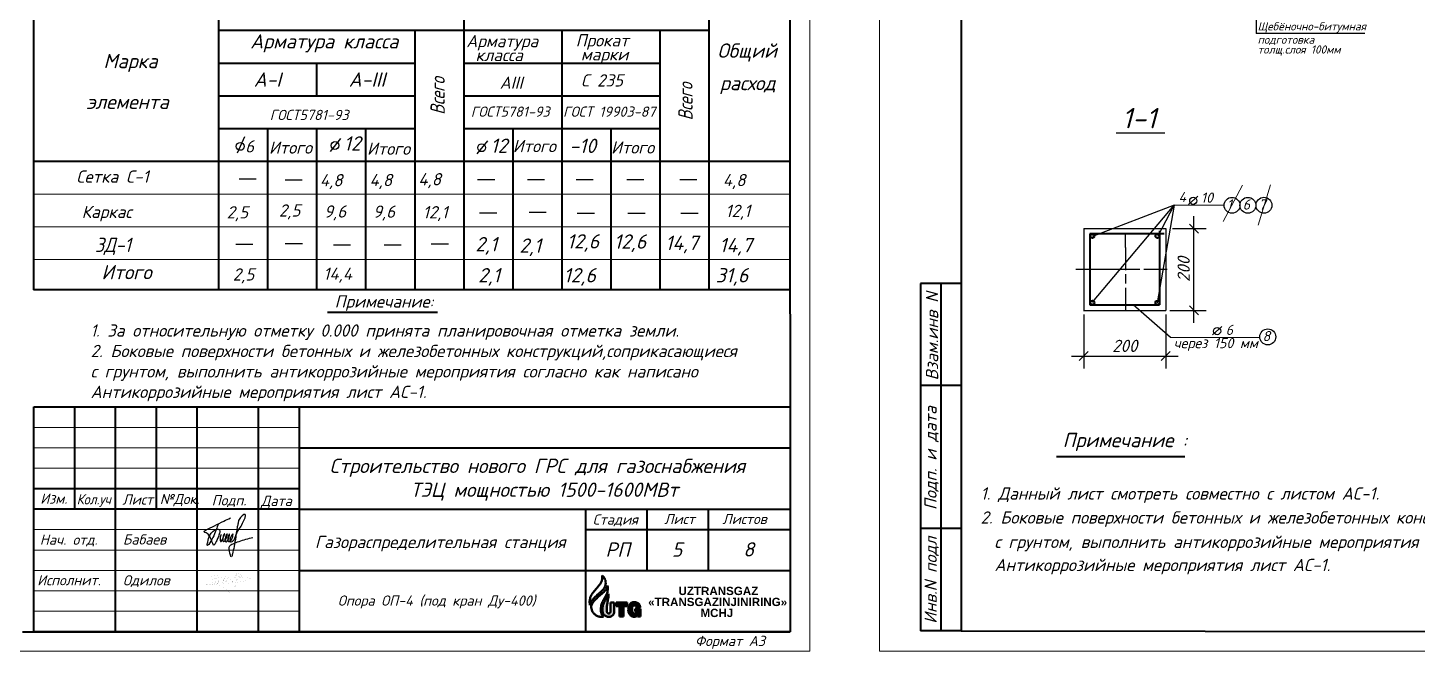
# Model space of a CAD drawing. Extents: x 108150 to 142535, y -18867 to -9422.
# Drawn here: x 136899.2 to 137239.1, y -16062.3 to -15909.8 of the extents above; entities that cross this region are included whole.
import ezdxf

# ---------------------------------------------------------------- set-up
doc = ezdxf.new("R2010")
doc.units = 0
doc.header["$MEASUREMENT"] = 0
doc.header["$PDMODE"] = 32
doc.header["$PDSIZE"] = 0.6
doc.linetypes.add('ACAD_ISO04W100', pattern=[30, 24, -3, 0, -3])
doc.layers.add('12321', color=7, linetype='Continuous')
doc.layers.add('PDF2_Text', color=5, linetype='Continuous')
for name, color, linetype, lineweight in [('SNOVNOY', 3, 'Continuous', 70), ('Выносные', 8, 'Continuous', 15), ('надписи', 2, 'Continuous', 15), ('Осевые', 8, 'ACAD_ISO04W100', 30), ('Основные', 4, 'Continuous', 40), ('РАЗМЕРЫ', 8, 'Continuous', 30), ('Рамки', 6, 'Continuous', 40), ('Слой1', 1, 'Continuous', 60), ('Текст', 2, 'Continuous', 15)]:
    doc.layers.add(name, color=color, linetype=linetype, lineweight=lineweight)
doc.styles.add('PDF Arial', font='arial.ttf')
doc.styles.add('ГОСТ', font='isocpeur.ttf', dxfattribs={"oblique": 15, "height": 2.5})
doc.styles.add('ГОСТ 300', font='isocpeui.ttf', dxfattribs={"height": 300})
doc.styles.add('ГОСТ09', font='isocpeur.ttf', dxfattribs={"width": 0.9, "oblique": 15, "height": 3.5})
doc.styles.add('ГОСТ2.5', font='isocpeur.ttf', dxfattribs={"oblique": 15, "height": 2.5})
doc.styles.add('ГОСТ3', font='isocpeur.ttf', dxfattribs={"oblique": 15, "height": 3})
doc.styles.add('ГОСТ3.5', font='isocpeur.ttf', dxfattribs={"oblique": 15, "height": 3.5})
doc.dimstyles.new('10', dxfattribs={"dimtxt": 3.5, "dimasz": 2.2, "dimexe": 3, "dimexo": 1, "dimgap": 1, "dimtad": 1, "dimdec": 0, "dimlfac": 10, "dimtxsty": 'ГОСТ', "dimblk": 'OBLIQUE', "dimcen": 2.5, "dimdle": 3, "dimclrd": 256, "dimclre": 256, "dimclrt": 2, "dimadec": 0, "dimazin": 0, "dimtfac": 1, "dimtdec": 0, "dimtmove": 1, "dimatfit": 3, "dimfxl": 1, "dimlwd": -1, "dimlwe": -1, "dimarcsym": 0})

# ---------------------------------------------------------------- blocks, each defined once
blk = doc.blocks.new('_Oblique')
at = {"color": 0, "linetype": 'ByBlock', "lineweight": -2}
blk.add_line((-0.5, -0.5), (0.5, 0.5), dxfattribs=at)
blk = doc.blocks.new('*D3239')
at = {"layer": 'Defpoints', "color": 0, "lineweight": 0, "transparency": 16777216}
for p in [(137157.51, -15978.93), (137177.55, -15978.93), (137177.55, -15990.09)]:
    blk.add_point(p, dxfattribs=at)
at = {"layer": 'РАЗМЕРЫ', "transparency": 16777216}
for p, q in [((137157.51, -15979.93), (137157.51, -15993.09)), ((137177.55, -15979.93), (137177.55, -15993.09)), ((137154.51, -15990.09), (137180.55, -15990.09))]:
    blk.add_line(p, q, dxfattribs=at)
at = {"layer": 'РАЗМЕРЫ', "transparency": 16777216, "xscale": 2.2, "yscale": 2.2, "zscale": 2.2, "rotation": 180}
blk.add_blockref('_Oblique', (137157.51, -15990.09), dxfattribs=at)
at = {"layer": 'РАЗМЕРЫ', "transparency": 16777216, "xscale": 2.2, "yscale": 2.2, "zscale": 2.2}
blk.add_blockref('_Oblique', (137177.55, -15990.09), dxfattribs=at)
at = {"layer": 'РАЗМЕРЫ', "color": 2, "transparency": 16777216, "insert": (137167.53, -15987.59), "char_height": 3, "attachment_point": 5, "style": 'ГОСТ3'}
blk.add_mtext('200', dxfattribs=at)
blk = doc.blocks.new('*D3240')
at = {"layer": 'Defpoints', "color": 0, "lineweight": 0, "transparency": 16777216}
for p in [(137178.17, -15958.88), (137184.43, -15958.88), (137177.55, -15978.93)]:
    blk.add_point(p, dxfattribs=at)
at = {"layer": 'РАЗМЕРЫ', "transparency": 16777216}
for p, q in [((137184.43, -15981.93), (137184.43, -15955.88)), ((137179.17, -15958.88), (137187.43, -15958.88)), ((137178.55, -15978.93), (137187.43, -15978.93))]:
    blk.add_line(p, q, dxfattribs=at)
at = {"layer": 'РАЗМЕРЫ', "transparency": 16777216, "xscale": 2.2, "yscale": 2.2, "zscale": 2.2}
for p, rotation in [((137184.43, -15958.88), 90), ((137184.43, -15978.93), 270)]:
    blk.add_blockref('_Oblique', p, dxfattribs=dict(at, rotation=rotation))
at = {"layer": 'РАЗМЕРЫ', "color": 2, "transparency": 16777216, "insert": (137181.93, -15968.9), "char_height": 3, "attachment_point": 5, "rotation": 90, "style": 'ГОСТ3'}
blk.add_mtext('200', dxfattribs=at)

msp = doc.modelspace()

# ---------------------------------------------------------------- hatches: boundary and pattern name
at = {"layer": '12321', "lineweight": 50, "ltscale": 2}
h = msp.add_hatch(color=170, dxfattribs=at)
h.dxf.hatch_style = 1
edge = h.paths.add_edge_path()
edge.add_line((137042.671, -16050.3769), (137041.7388, -16050.3769))
edge.add_line((137041.7388, -16050.3769), (137041.7388, -16052.5387))
edge.add_spline(control_points=[(137041.7388, -16052.5387), (137041.7262, -16052.647), (137041.7065, -16052.8165), (137041.5448, -16053.0235), (137041.3373, -16053.0639), (137041.1266, -16053.0778), (137040.9745, -16052.9488), (137040.8841, -16052.7655), (137040.8464, -16052.5462), (137040.8506, -16052.1795), (137040.8337, -16051.7245), (137040.8729, -16051.2214), (137040.932, -16050.7272), (137041.0549, -16050.2583), (137041.1224, -16049.6685), (137041.2826, -16049.024), (137041.2733, -16048.5165), (137041.2683, -16048.2462)], knot_values=[0, 0, 0, 0, 0.32175029, 0.50372886, 0.7413174, 0.93122956, 1.11213119, 1.29654799, 1.53988838, 1.77020295, 2.39711599, 2.90378622, 3.28253457, 3.88886889, 4.35336348, 5.06194669, 5.86905617, 5.86905617, 5.86905617, 5.86905617], degree=3, periodic=0)
edge.add_spline(control_points=[(137041.2683, -16048.2462), (137041.2588, -16048.2669), (137041.1583, -16048.4853), (137040.9186, -16048.9809), (137040.5235, -16049.6994), (137040.1313, -16050.4545), (137039.7925, -16051.2044), (137039.7801, -16051.729), (137039.7738, -16051.9977)], knot_values=[0, 0, 0, 0, 0.06833028, 0.72117683, 1.65163806, 2.52459263, 3.28438922, 4.0823675, 4.0823675, 4.0823675, 4.0823675], degree=3, periodic=0)
edge.add_spline(control_points=[(137039.7738, -16051.9977), (137039.7774, -16052.0705), (137039.7913, -16052.3481), (137039.8462, -16052.8279), (137040.1059, -16053.4166), (137040.6801, -16053.7898), (137041.3378, -16053.9215), (137041.9851, -16053.7995), (137042.4638, -16053.4168), (137042.6418, -16052.9386), (137042.6631, -16052.6404), (137042.671, -16052.5302)], knot_values=[0, 0, 0, 0, 0.2184505, 0.83381126, 1.44661398, 2.07318585, 2.80467327, 3.4162574, 3.99187545, 4.55748986, 4.88904194, 4.88904194, 4.88904194, 4.88904194], degree=3, periodic=0)
edge.add_line((137042.671, -16052.5302), (137042.671, -16050.3769))
h = msp.add_hatch(color=170, dxfattribs=at)
h.dxf.hatch_style = 1
h.paths.add_polyline_path([(137044.9245, -16051.2786), (137045.7952, -16051.2786), (137045.7952, -16050.3769), (137043.157, -16050.3769), (137043.157, -16051.2786), (137043.9758, -16051.2786), (137043.9758, -16053.7741), (137044.9245, -16053.7741)])
h = msp.add_hatch(color=170, dxfattribs=at)
h.dxf.hatch_style = 1
edge = h.paths.add_edge_path()
edge.add_spline(control_points=[(137049.0029, -16051.5604), (137048.999, -16051.4766), (137048.9909, -16051.302), (137048.9133, -16051.0383), (137048.7756, -16050.7937), (137048.6096, -16050.634), (137048.449, -16050.5205), (137048.3067, -16050.4271), (137048.1092, -16050.3724), (137047.8916, -16050.3139), (137047.5905, -16050.3157), (137047.2121, -16050.2989), (137046.7659, -16050.4591), (137046.4311, -16050.8484), (137046.217, -16051.2953), (137046.1059, -16051.8804), (137046.0873, -16052.4198), (137046.2099, -16052.9074), (137046.4125, -16053.2367), (137046.651, -16053.6081), (137047.0139, -16053.7966), (137047.3273, -16053.8851), (137047.5579, -16053.9126), (137047.7897, -16053.8963), (137048.0002, -16053.8137), (137048.1742, -16053.6997), (137048.2931, -16053.6222), (137048.3417, -16053.5905)], knot_values=[0, 0, 0, 0, 0.25111067, 0.5227896, 0.81665353, 1.0828984, 1.20521301, 1.40771753, 1.58789185, 1.81639069, 2.08087123, 2.48608788, 2.94981708, 3.44112246, 3.985778, 4.42046793, 5.22027539, 5.58514014, 5.90745935, 6.37746939, 6.88525477, 7.08490717, 7.35582828, 7.57743803, 7.77434882, 8.02634128, 8.20040993, 8.20040993, 8.20040993, 8.20040993], degree=3, periodic=0)
edge.add_line((137048.3417, -16053.5905), (137048.3417, -16053.7673))
edge.add_line((137048.3417, -16053.7673), (137049.049, -16053.7673))
edge.add_line((137049.049, -16053.7673), (137049.049, -16051.9652))
edge.add_line((137049.049, -16051.9652), (137047.7756, -16051.9652))
edge.add_line((137047.7756, -16051.9652), (137047.7756, -16052.6181))
edge.add_line((137047.7756, -16052.6181), (137048.1705, -16052.6181))
edge.add_spline(control_points=[(137048.1705, -16052.6181), (137048.1748, -16052.681), (137048.1832, -16052.8064), (137048.0796, -16052.9665), (137047.9055, -16053.0782), (137047.6931, -16053.0711), (137047.4462, -16053.0775), (137047.2114, -16052.9274), (137047.0908, -16052.6435), (137047.0428, -16052.3241), (137047.0561, -16051.9759), (137047.0559, -16051.6697), (137047.0988, -16051.4088), (137047.2218, -16051.2113), (137047.4503, -16051.0885), (137047.713, -16051.0831), (137047.9512, -16051.1895), (137048.1114, -16051.3614), (137048.1145, -16051.5054), (137048.1158, -16051.5604)], knot_values=[0, 0, 0, 0, 0.18476977, 0.36821541, 0.54027769, 0.78268383, 0.98616211, 1.27703997, 1.54700192, 1.88874392, 2.2406241, 2.58982635, 2.80813824, 3.0254609, 3.2613069, 3.55693344, 3.77661183, 4.03780399, 4.19947695, 4.19947695, 4.19947695, 4.19947695], degree=3, periodic=0)
edge.add_line((137048.1158, -16051.5604), (137049.0029, -16051.5604))
at = {"layer": 'РАЗМЕРЫ'}
h = msp.add_hatch(color=4, dxfattribs=at)
h.paths.add_polyline_path([(137159.1078, -15960.7279, 1), (137160.1078, -15960.7279, 1)])
h.paths.add_polyline_path([(137175.0195, -15960.7049, 1), (137176.0195, -15960.7049, 1)])
h.paths.add_polyline_path([(137159.1, -15977.021, 1), (137160.1, -15977.021, 1)])
h.paths.add_polyline_path([(137175.0101, -15977.0435, 1), (137176.0101, -15977.0435, 1)])

# ---------------------------------------------------------------- linework, layer by layer
at = {"color": 253}
for p in [(137199.6631, -15898.5724), (137226.2211, -15911.2014)]:
    msp.add_line(p, (137199.6631, -15911.2014), dxfattribs=at)
at = {"color": 2, "lineweight": 40}
msp.add_line((136972.5022, -15979.3522), (136999.4268, -15979.3522), dxfattribs=at)
at = {"lineweight": 25, "const_width": 0.00781}
msp.add_lwpolyline([(136945.7669, -16043.8736), (136945.6316, -16043.7114), (136945.5235, -16043.6815), (136945.4268, -16043.6547), (136945.236, -16043.6602), (136945.0018, -16043.6669), (136944.8838, -16043.6703), (136944.5545, -16043.7613), (136944.3575, -16043.8624), (136944.0798, -16044.0049), (136944.0594, -16044.187), (136944.0437, -16044.3266), (136944.0753, -16044.4903), (136944.1978, -16044.6127), (136944.3522, -16044.767), (136944.6131, -16044.9), (136944.842, -16045.182), (136945.1029, -16045.4055), (136945.2217, -16045.5073), (136945.2041, -16045.6397), (136945.1295, -16045.7142), (136945.0497, -16045.7195), (136944.8367, -16045.8046), (136944.5918, -16045.8525), (136944.3725, -16045.8954), (136944.1232, -16045.9749), (136943.8198, -16046.0228), (136943.4903, -16046.0748), (136943.1436, -16046.06), (136942.9148, -16046.0503), (136942.9732, -16045.9696), (136943.5003, -16045.7674), (136944.0031, -16045.5745), (136944.3415, -16045.48), (136944.7514, -16045.3656), (136945.055, -16045.2459), (136945.365, -16045.1236), (136945.5928, -16045.0437), (136945.7187, -16044.9995), (136945.8696, -16044.8787), (136945.9814, -16044.8415), (136946.0773, -16044.7617), (136946.1252, -16044.6712), (136946.193, -16044.5431), (136946.1397, -16044.5149), (136946.1092, -16044.5648), (136946.0645, -16044.638), (136946.0192, -16044.712), (136945.9625, -16044.8048), (136945.8696, -16044.8787), (136945.8377, -16045.0064), (136945.7685, -16045.1075), (136945.6885, -16045.2243), (136945.6566, -16045.3576), (136945.662, -16045.4854), (136945.7024, -16045.5404), (136945.7425, -16045.5604), (136945.8427, -16045.5771), (136945.9483, -16045.5947), (136946.0398, -16045.5805), (136946.1271, -16045.5669), (136946.2402, -16045.5237), (136946.3092, -16045.4974), (136946.39, -16045.4666), (136946.6043, -16045.3334), (136946.7479, -16045.27), (136946.8248, -16045.2132), (136946.9021, -16045.1561), (136946.9676, -16045.1077), (136947.0245, -16045.0657), (136947.1221, -16044.9695), (136947.2045, -16044.8882), (136947.3091, -16044.8193), (136947.396, -16044.6524), (136947.4262, -16044.5942), (136947.4048, -16044.5778), (136947.3732, -16044.5738), (136947.33, -16044.5684), (136947.2601, -16044.5817), (136947.2023, -16044.6014), (136947.111, -16044.6325), (136946.9768, -16044.6783), (136946.9248, -16044.7223), (136946.8499, -16044.767), (136946.7763, -16044.8288), (136946.7144, -16044.8807), (136946.629, -16044.9523), (136946.5961, -16045.043), (136946.5341, -16045.1516), (136946.5072, -16045.2625), (136946.5106, -16045.3431), (136946.5711, -16045.4271), (136946.6631, -16045.4382), (136946.8318, -16045.4234), (136946.9415, -16045.4002), (136947.069, -16045.3733), (136947.2326, -16045.3012), (136947.3509, -16045.249), (136947.4438, -16045.208), (136947.7943, -16045.0164), (136948.1281, -16044.8031), (136948.2385, -16044.6991), (136948.4155, -16044.5262), (136948.5392, -16044.4053), (136948.6574, -16044.2573), (136948.6438, -16044.2132), (136948.5963, -16044.1962), (136948.5148, -16044.1962), (136948.4469, -16044.2165), (136948.2816, -16044.2661), (136948.1346, -16044.3455), (136947.9797, -16044.4291), (136947.8699, -16044.5151), (136947.7217, -16044.6311), (136947.5881, -16044.7865), (136947.4761, -16044.9867), (136947.464, -16045.0653), (136947.4597, -16045.0935), (136947.4853, -16045.1441), (136947.518, -16045.1674), (136947.56, -16045.1975), (136947.6813, -16045.1867), (136947.8173, -16045.1745), (136948.218, -16045.093), (136948.6099, -16044.9525), (136949.0401, -16044.7652), (136949.8357, -16044.2573), (136950.3732, -16043.8727), (136950.446, -16043.7934), (136950.4996, -16043.6692), (136950.5018, -16043.5835), (136950.4653, -16043.5535), (136950.4117, -16043.5428), (136950.3389, -16043.5578), (136950.2231, -16043.5942), (136950.1116, -16043.6477), (136949.4085, -16044.1598), (136948.9734, -16044.5904), (136948.8888, -16044.7235), (136948.8699, -16044.7882), (136948.8619, -16044.8428), (136948.8459, -16044.9524), (136948.8565, -16045.0552), (136948.8929, -16045.1024), (136949.0076, -16045.1469), (136949.1344, -16045.1617), (136949.3784, -16045.1536), (136949.6133, -16045.117), (136949.8238, -16045.0586), (136949.962, -16045.0203), (136950.4251, -16044.7992), (136950.689, -16044.6049), (136950.9772, -16044.3134), (136951.1195, -16044.0392), (136951.2029, -16043.7721), (136951.1994, -16043.5465), (136951.1577, -16043.4077), (136951.0896, -16043.3009), (136951.0046, -16043.2683), (136950.8649, -16043.2146), (136950.6735, -16043.2008), (136950.5036, -16043.2334), (136950.3663, -16043.2726), (136950.3141, -16043.3183), (136950.2204, -16043.3684), (136950.1442, -16043.4359), (136950.0575, -16043.5126), (136950.0287, -16043.5709), (136950.0097, -16043.6093), (136950.0331, -16043.6667), (136950.0919, -16043.695), (136950.1551, -16043.7254), (136950.191, -16043.7427), (136950.3968, -16043.8191), (136950.582, -16043.8626), (136950.8173, -16043.8735), (136951.1091, -16043.887), (136951.4272, -16043.8626), (136951.6161, -16043.8481), (136951.9086, -16043.7951), (136952.284, -16043.7147), (136952.5487, -16043.6312), (136952.6498, -16043.565), (136952.7596, -16043.4931), (136952.7891, -16043.3805), (136952.7438, -16043.2761), (136952.6532, -16043.189), (136952.5487, -16043.1507), (136952.4721, -16043.0637), (136952.434, -16043.0383), (136952.397, -16043.0479), (136952.3476, -16043.0712), (136952.29, -16043.1178), (136952.2297, -16043.1795), (136952.1924, -16043.2176), (136952.145, -16043.2661), (136951.9174, -16043.497), (136951.8087, -16043.6371), (136951.7094, -16043.7651), (136951.574, -16043.9397), (136951.3512, -16044.2271), (136950.7114, -16045.1192), (136950.2515, -16045.8078), (136949.9325, -16046.4), (136949.6307, -16046.9973), (136949.3177, -16047.6167), (136948.9661, -16048.3125), (136948.9308, -16048.348), (136948.9017, -16048.3895), (136948.863, -16048.4034), (136948.8228, -16048.4006), (136948.7979, -16048.337), (136948.7495, -16048.2456), (136948.6949, -16048.1429), (136948.6179, -16048.0284), (136948.431, -16047.7959), (136947.627, -16047.1021), (136946.7792, -16046.5974), (136945.7707, -16046.1432), (136945.0278, -16045.9366), (136944.6656, -16045.8656), (136943.8133, -16045.926), (136943.4221, -16045.9537), (136943.1947, -16045.9698), (136943.238, -16045.9118), (136943.4795, -16045.9047), (136945.4788, -16045.8159), (136946.6152, -16045.7663), (136948.4879, -16045.635), (136949.597, -16045.5252), (136950.142, -16045.4713), (136951.1697, -16045.3216), (136952.5187, -16045.0708), (136953.0405, -16044.9422), (136953.3801, -16044.8493), (136953.5767, -16044.76), (136953.6566, -16044.6788), (136953.6693, -16044.6183), (136953.6608, -16044.5649), (136953.6327, -16044.5199), (136953.575, -16044.4707), (136953.4864, -16044.4327), (136953.3401, -16044.4032), (136953.214, -16044.3778), (136951.6271, -16044.1618), (136950.4248, -16044.0788), (136948.9924, -16044.0355), (136947.8583, -16044.0642), (136946.8654, -16044.1541), (136946.2215, -16044.2476), (136945.5079, -16044.3989), (136945.2378, -16044.4561), (136945.0403, -16044.5463), (136944.8391, -16044.6653), (136944.7956, -16044.7186), (136944.7734, -16044.7692), (136944.7618, -16044.8287), (136944.7476, -16044.9019), (136944.7547, -16044.9397), (136944.762, -16044.9783), (136944.8548, -16045.1234), (136944.9502, -16045.1893), (136945.0774, -16045.2165), (136945.359, -16045.2574), (136945.5022, -16045.2528), (136945.9338, -16045.2391), (136946.2109, -16045.2029), (136948.0859, -16044.9531)], dxfattribs=at)
at = {"layer": '12321', "color": 170, "lineweight": 50, "ltscale": 2}
for p, q in [((137041.7388, -16050.3769), (137042.671, -16050.3769)), ((137041.7388, -16050.3769), (137041.7388, -16052.5387)), ((137042.671, -16050.3769), (137042.671, -16052.5302)), ((137043.157, -16050.3769), (137045.7952, -16050.3769)), ((137043.157, -16050.3769), (137043.157, -16051.2786)), ((137043.9758, -16051.2786), (137043.157, -16051.2786)), ((137043.9758, -16053.7741), (137043.9758, -16051.2786)), ((137045.7952, -16051.2786), (137044.9245, -16051.2786)), ((137044.9245, -16051.2786), (137044.9245, -16053.7741)), ((137045.7952, -16050.3769), (137045.7952, -16051.2786)), ((137047.7756, -16051.9652), (137049.049, -16051.9652)), ((137047.7756, -16051.9652), (137047.7756, -16052.6181)), ((137047.7756, -16052.6181), (137048.1705, -16052.6181)), ((137049.0029, -16051.5604), (137048.1158, -16051.5604)), ((137049.049, -16051.9652), (137049.049, -16053.7673)), ((137044.9245, -16053.7741), (137043.9758, -16053.7741)), ((137048.3417, -16053.7673), (137048.3417, -16053.5905)), ((137049.049, -16053.7673), (137048.3417, -16053.7673))]:
    msp.add_line(p, q, dxfattribs=at)
at = {"layer": '12321', "color": 150, "lineweight": 50, "ltscale": 2}
for points in [[(137036.6978, -16051.0225), (137036.6336, -16050.287), (137036.7523, -16049.4498), (137036.8974, -16048.8367), (137037.3591, -16048.1116), (137038.1774, -16047.1009), (137038.7316, -16046.4607), (137039.0745, -16046.0322), (137039.3054, -16045.6895), (137039.5927, -16045.0542), (137039.671, -16044.7493), (137039.7281, -16044.3084), (137039.7329, -16043.9739), (137039.7194, -16043.7946)], [(137036.6978, -16051.0225), (137036.863, -16050.4074), (137037.1728, -16049.9203), (137037.7015, -16049.3093), (137038.523, -16048.5145), (137039.0712, -16048.026), (137039.6525, -16047.5176), (137040.1606, -16046.9285), (137040.4256, -16046.3546), (137040.5395, -16045.9782), (137040.5613, -16045.2197), (137040.3794, -16044.6722), (137040.1063, -16044.2135), (137039.8522, -16043.9502), (137039.7194, -16043.7946)]]:
    msp.add_spline(points, degree=3, dxfattribs=at)
at = {"layer": '12321', "color": 82, "lineweight": 50, "ltscale": 2, "true_color": 0x41c20a}
for points in [[(137040.0042, -16053.8636), (137039.1664, -16053.8668), (137038.4257, -16053.6311), (137037.8391, -16053.2304), (137037.3713, -16052.639), (137037.276, -16052.4614), (137037.0776, -16051.8786), (137037.0533, -16051.2917), (137037.1772, -16050.8375), (137037.6589, -16050.077), (137038.3737, -16049.3786), (137039.3033, -16048.5187), (137040.1004, -16047.8324), (137040.4347, -16047.4458), (137040.8204, -16046.8449), (137040.9281, -16046.5314), (137040.9902, -16046.2404)], [(137040.0042, -16053.8636), (137039.5347, -16053.0766), (137039.3891, -16052.4618), (137039.422, -16051.5161), (137039.5806, -16050.7821), (137039.7928, -16050.1804), (137040.3213, -16049.2468), (137040.6064, -16048.7112), (137040.9157, -16048.0559), (137041.0144, -16047.6813), (137041.0734, -16047.2231), (137041.0968, -16046.8278), (137041.0699, -16046.5094), (137040.9902, -16046.2404)]]:
    msp.add_spline(points, degree=3, dxfattribs=at)
at = {"layer": '12321', "color": 170, "lineweight": 50, "ltscale": 2}
for points in [[(137039.7738, -16051.9977), (137039.8466, -16051.2031), (137040.1203, -16050.4943), (137040.518, -16049.7172), (137040.9547, -16048.8956), (137041.2397, -16048.3082), (137041.2683, -16048.2462)], [(137041.7388, -16052.5387), (137041.6642, -16052.8517), (137041.5473, -16052.9912), (137041.3203, -16053.0613), (137041.1305, -16053.0532), (137040.9867, -16052.9435), (137040.9001, -16052.7807), (137040.8533, -16052.5419), (137040.8481, -16052.3116), (137040.8455, -16051.6847), (137040.8802, -16051.1792), (137040.9295, -16050.8037), (137041.0508, -16050.2096), (137041.121, -16049.7505), (137041.2458, -16049.053), (137041.2683, -16048.2462)], [(137042.671, -16052.5302), (137042.6355, -16052.8598), (137042.4223, -16053.3838), (137041.977, -16053.7485), (137041.3792, -16053.8776), (137040.6618, -16053.7345), (137040.1498, -16053.3734), (137039.8777, -16052.8243), (137039.7859, -16052.2158), (137039.7738, -16051.9977)], [(137049.0029, -16051.5604), (137048.9816, -16051.3102), (137048.9062, -16051.0492), (137048.759, -16050.7948), (137048.5694, -16050.608), (137048.4703, -16050.5362), (137048.296, -16050.4332), (137048.1248, -16050.3769), (137047.902, -16050.3264), (137047.6378, -16050.3136), (137047.2327, -16050.3248), (137046.7986, -16050.4878), (137046.4611, -16050.8449), (137046.2262, -16051.3362), (137046.1365, -16051.7616), (137046.1339, -16052.5614), (137046.2313, -16052.913), (137046.3877, -16053.1948), (137046.6723, -16053.5689), (137047.1133, -16053.8205), (137047.3056, -16053.8744), (137047.5748, -16053.9051), (137047.7954, -16053.884), (137047.9799, -16053.8153), (137048.1959, -16053.6856), (137048.3417, -16053.5905)], [(137048.1158, -16051.5604), (137048.0972, -16051.3998), (137047.9327, -16051.1969), (137047.7323, -16051.107), (137047.4367, -16051.1147), (137047.2311, -16051.2303), (137047.1129, -16051.4126), (137047.0677, -16051.6262), (137047.0538, -16051.9751), (137047.0538, -16052.327), (137047.1104, -16052.6641), (137047.2311, -16052.9055), (137047.4778, -16053.0596), (137047.6809, -16053.0734), (137047.9222, -16053.0509), (137048.068, -16052.9595), (137048.1633, -16052.8028), (137048.1705, -16052.6181)]]:
    msp.add_spline(points, degree=3, dxfattribs=at)
at = {"layer": 'Выносные'}
for p, q in [((137090.4992, -15765.2957), (137090.4992, -16062.2957)), ((137107.5365, -15765.2957), (137107.5365, -16062.2957)), ((136900.6474, -15950.4696), (137085.6474, -15950.4696)), ((137179.5536, -15953.1659), (137191.8148, -15953.1659)), ((136900.6474, -15958.4696), (137085.6474, -15958.4696)), ((136900.6474, -15966.4696), (137085.6474, -15966.4696)), ((137178.6126, -15985.512), (137200.5602, -15985.512)), ((136965.6991, -16007.536), (136900.6991, -16007.536)), ((136965.6991, -16012.536), (136900.6991, -16012.536)), ((136965.6991, -16012.536), (136965.6777, -16012.536)), ((136965.6991, -16012.536), (136965.6777, -16012.536)), ((136965.6991, -16017.536), (136900.6991, -16017.536)), ((136965.6991, -16017.536), (136900.6991, -16017.536)), ((136965.6991, -16032.536), (136900.6991, -16032.536)), ((136965.6991, -16037.536), (136900.6991, -16037.536)), ((136965.6991, -16042.536), (136900.6991, -16042.536)), ((136965.6991, -16047.536), (136900.6991, -16047.536)), ((136965.6991, -16052.536), (136900.6991, -16052.536)), ((136670.4992, -16062.2957), (137090.4992, -16062.2957)), ((137107.5365, -16062.2957), (137527.5365, -16062.2957))]:
    msp.add_line(p, q, dxfattribs=at)
at = {"layer": 'Выносные', "color": 8, "ltscale": 2}
for p, q in [((137191.6282, -15957.1476), (137196.3572, -15948.2575)), ((137203.1301, -15948.2174), (137200.1243, -15958.0687))]:
    msp.add_line(p, q, dxfattribs=at)
at = {"layer": 'надписи', "color": 2, "lineweight": 30}
msp.add_line((136952.2616, -15936.4758), (136950.4032, -15940.4466), dxfattribs=at)
at = {"layer": 'Осевые'}
for p, q in [((137167.6818, -15963.5331), (137167.6818, -15960.0768)), ((137167.6818, -15963.5331), (137167.6818, -15969.0884)), ((137155.5719, -15968.8163), (137171.185, -15968.8163)), ((137167.6818, -15970.0884), (137167.6818, -15972.3529)), ((137172.185, -15968.8163), (137177.9093, -15968.8163)), ((137167.6818, -15973.3529), (137167.6818, -15979.0331))]:
    msp.add_line(p, q, dxfattribs=at)
at = {"layer": 'Основные'}
for p, q in [((137085.4992, -15770.2957), (137085.6777, -16057.5397)), ((137127.5365, -15770.2957), (137127.5365, -16057.2957)), ((136900.6474, -15902.4696), (136900.6474, -15973.8765)), ((136993.8573, -15910.4696), (136945.8573, -15910.4696)), ((136993.8573, -15918.4696), (136945.8573, -15918.4696)), ((136993.8573, -15926.4696), (136945.8573, -15926.4696)), ((136993.8573, -15934.4696), (136945.8573, -15934.4696)), ((137001.893, -15942.4696), (136900.6474, -15942.4696)), ((137159.0109, -15960.1345), (137177.1925, -15960.1345)), ((137159.0109, -15960.1514), (137159.0109, -15977.5725)), ((137176.0485, -15959.4785), (137176.0485, -15977.5723)), ((137085.3624, -15973.8765), (136900.6474, -15973.8765)), ((137117.5365, -15972.2957), (137117.5365, -16057.2957)), ((137127.5365, -15972.2957), (137117.5365, -15972.2957)), ((137122.5365, -15972.2957), (137122.5365, -16057.2957)), ((137159.0109, -15977.5725), (137176.0478, -15977.5725)), ((137127.5365, -15997.2957), (137117.5365, -15997.2957)), ((136900.6777, -16002.5397), (137085.6777, -16002.5397)), ((136900.6777, -16057.5397), (136900.6777, -16002.5397)), ((136910.6991, -16027.536), (136910.6991, -16002.5397)), ((136920.6777, -16057.5397), (136920.6777, -16002.5397)), ((136930.6991, -16027.536), (136930.6991, -16002.5397)), ((136940.6777, -16057.5397), (136940.6777, -16002.5397)), ((136955.6777, -16057.5397), (136955.6777, -16002.5397)), ((136965.6777, -16057.5397), (136965.6777, -16002.5397)), ((137085.6777, -16002.5397), (137085.6777, -16057.5397)), ((136965.6777, -16012.5397), (137085.6777, -16012.5397)), ((136965.6991, -16022.536), (136900.6991, -16022.536)), ((136965.6991, -16027.536), (136900.6991, -16027.536)), ((136965.6777, -16027.5397), (137085.6777, -16027.5397)), ((137035.6777, -16057.5397), (137035.6777, -16027.5397)), ((137050.6777, -16042.5397), (137050.6777, -16027.5397)), ((137065.6777, -16042.5397), (137065.6777, -16027.5397)), ((137035.6649, -16032.5397), (137085.6649, -16032.5397)), ((137127.5365, -16032.2957), (137117.5365, -16032.2957)), ((136965.6777, -16042.5397), (137085.6777, -16042.5397)), ((136897.9438, -16057.5397), (137085.6777, -16057.5397)), ((137085.6777, -16057.5397), (136900.6777, -16057.5397)), ((137127.5365, -16057.2957), (137117.5365, -16057.2957)), ((137127.5365, -16057.2957), (137334.9812, -16057.5397))]:
    msp.add_line(p, q, dxfattribs=at)
at = {"layer": 'Основные', "color": 4}
for p, q in [((136969.8573, -15918.4696), (136969.8573, -15926.4696)), ((136969.8573, -15934.4696), (136969.8573, -15973.8765))]:
    msp.add_line(p, q, dxfattribs=at)
at = {"layer": 'Основные', "lineweight": 25}
for p, q in [((137157.5063, -15958.8662), (137177.5562, -15958.8662)), ((137157.5109, -15958.8662), (137157.5109, -15979.0725)), ((137177.5485, -15958.8662), (137177.5485, -15978.9274)), ((137157.5109, -15978.9274), (137177.5485, -15978.9274))]:
    msp.add_line(p, q, dxfattribs=at)
at = {"layer": 'Основные'}
for centre in [(137159.6078, -15960.7279), (137175.5195, -15960.7049), (137159.6, -15977.021), (137175.5101, -15977.0435)]:
    msp.add_circle(centre, 0.5, dxfattribs=at)
at = {"layer": 'РАЗМЕРЫ', "color": 2}
for p, q in [((136973.2584, -15940.0417), (136975.8235, -15936.8896)), ((137009.1464, -15940.5934), (137011.7115, -15937.4412)), ((137165.4561, -15935.4403), (137177.3619, -15935.4403))]:
    msp.add_line(p, q, dxfattribs=at)
at = {"layer": 'РАЗМЕРЫ', "color": 2, "lineweight": 30}
for p, q in [((136950.9004, -15946.7655), (136955.0961, -15946.7655)), ((136962.1739, -15946.9412), (136966.3695, -15946.9412)), ((137009.2465, -15946.9174), (137013.4422, -15946.9174)), ((137021.4436, -15946.9174), (137025.6392, -15946.9174)), ((137033.3243, -15946.9174), (137037.52, -15946.9174)), ((137045.7178, -15946.9174), (137049.9134, -15946.9174)), ((137058.6831, -15946.9174), (137062.8787, -15946.9174)), ((137021.8312, -15954.8604), (137026.0269, -15954.8604)), ((137009.7272, -15955.0068), (137013.9229, -15955.0068)), ((137033.6194, -15955.1538), (137037.815, -15955.1538)), ((137046.0128, -15955.1538), (137050.2085, -15955.1538)), ((137058.9781, -15955.1538), (137063.1738, -15955.1538)), ((136950.0991, -15962.7149), (136954.2948, -15962.7149)), ((136962.2031, -15962.5684), (136966.3988, -15962.5684)), ((136973.9913, -15962.8618), (136978.1869, -15962.8618)), ((136986.3847, -15962.8618), (136990.5804, -15962.8618)), ((136997.903, -15962.6401), (137002.0987, -15962.6401))]:
    msp.add_line(p, q, dxfattribs=at)
at = {"layer": 'РАЗМЕРЫ'}
for p, q in [((137183.1053, -15953.0152), (137185.3792, -15950.9953)), ((137188.9569, -15984.8966), (137191.2307, -15982.8767))]:
    msp.add_line(p, q, dxfattribs=at)
at = {"layer": 'РАЗМЕРЫ', "color": 253}
for p, q in [((137159.6626, -15976.9366), (137179.6125, -15953.1659)), ((137179.6125, -15953.1659), (137159.6679, -15960.8103)), ((137179.6125, -15953.1659), (137175.4646, -15977.0608)), ((137175.673, -15960.6356), (137179.6125, -15953.1659)), ((137178.7049, -15985.512), (137169.5503, -15977.5423))]:
    msp.add_line(p, q, dxfattribs=at)
at = {"layer": 'РАЗМЕРЫ', "color": 0, "lineweight": 40, "ltscale": 0.5}
msp.add_line((137150.8073, -16014.646), (137182.2535, -16014.646), dxfattribs=at)
msp.add_line((137150.8073, -16014.646), (137182.2535, -16014.646), dxfattribs=at)
at = {"layer": 'РАЗМЕРЫ', "color": 2}
for centre in [(136951.1776, -15938.7919), (136974.359, -15938.5645), (137010.247, -15939.1162)]:
    msp.add_circle(centre, 0.9593, dxfattribs=at)
at = {"layer": 'РАЗМЕРЫ'}
for centre, radius in [((137184.2686, -15952.1047), 0.8674), ((137193.7569, -15953.1988), 1.9424), ((137197.6417, -15953.1988), 1.9424), ((137201.5669, -15953.19), 1.9424), ((137190.1202, -15983.9861), 0.8674), ((137202.4991, -15985.396), 1.9424)]:
    msp.add_circle(centre, radius, dxfattribs=at)
at = {"layer": 'Рамки', "color": 4}
for p, q in [((136945.8573, -15902.4696), (136945.8573, -15973.8765)), ((137005.8573, -15902.4696), (137005.8573, -15973.8765)), ((137065.8573, -15973.8765), (137065.8573, -15902.4696)), ((137065.8573, -15910.4696), (136993.8573, -15910.4696)), ((136993.8573, -15910.4696), (136993.8573, -15973.8765)), ((137029.8573, -15910.4696), (137029.8573, -15973.8765)), ((137053.8573, -15973.8765), (137053.8573, -15910.4696)), ((137053.8573, -15918.4696), (137005.8573, -15918.4696)), ((137053.8573, -15926.4696), (137005.8573, -15926.4696)), ((136957.8573, -15934.4696), (136957.8573, -15973.8765)), ((136981.8573, -15934.4696), (136981.8573, -15973.8765)), ((137053.8573, -15934.4696), (137005.8573, -15934.4696)), ((137017.8573, -15934.4696), (137017.8573, -15973.8765)), ((137041.8573, -15934.4696), (137041.8573, -15973.8765)), ((137085.691, -15942.4696), (136993.8573, -15942.4696))]:
    msp.add_line(p, q, dxfattribs=at)
at = {"layer": 'Слой1', "color": 5, "lineweight": 30, "ltscale": 2}
for points in [[(136946.5287, -16033.7237), (136946.2744, -16034.6681), (136946.3913, -16035.443), (136947.0188, -16034.5591), (136947.3647, -16033.5784), (136947.2067, -16033.7346), (136946.9795, -16034.3755), (136946.9134, -16035.2406), (136946.9827, -16035.4062), (136947.1724, -16035.4337), (136947.6827, -16034.8612), (136947.9789, -16034.0021), (136947.9855, -16033.5922), (136947.9144, -16033.6615), (136947.688, -16034.1345), (136947.4906, -16034.7194), (136947.5836, -16035.4651), (136947.7757, -16035.4935), (136948.1418, -16035.1327), (136948.3888, -16034.6145), (136948.5705, -16033.9593), (136948.5339, -16033.5855), (136948.3918, -16033.8028), (136948.2547, -16034.1669), (136948.1375, -16034.9057), (136948.4539, -16035.5099), (136948.9409, -16035.1334), (136949.2366, -16034.6151), (136949.4103, -16033.8967), (136949.4047, -16033.5862), (136949.0963, -16033.8807), (136948.8875, -16034.325), (136948.6556, -16035.0917), (136948.7871, -16035.5241), (136949.231, -16035.4408), (136949.6693, -16034.9562), (136949.9881, -16034.2431), (136950.3938, -16033.2965), (136951.7782, -16031.0061), (136952.356, -16028.8197), (136950.9065, -16030.0464), (136950.6411, -16030.9979), (136950.4745, -16031.843), (136950.2745, -16033.0066), (136950.0928, -16034.3429), (136949.6807, -16036.6905), (136949.2983, -16038.4945)], [(136942.8854, -16032.5975), (136944.8571, -16031.6058), (136947.1824, -16030.4659), (136948.7799, -16029.6989)], [(136949.2983, -16038.4945), (136949.0509, -16039.1677), (136948.5605, -16037.8365), (136948.8579, -16036.2466), (136949.4217, -16035.9988), (136950.919, -16035.431), (136954.3022, -16034.4388)]]:
    msp.add_spline(points, degree=3, dxfattribs=at)
msp.add_open_spline([(136945.8487, -16031.0988), (136945.3228, -16032.2067), (136945.3274, -16033.3169), (136942.832, -16037.3735), (136943.3112, -16035.18), (136943.5612, -16034.0154), (136944.4009, -16032.954), (136945.6398, -16032.2547), (136946.415, -16032.7032), (136946.0359, -16033.7044), (136945.6756, -16034.6709), (136945.2461, -16035.6117), (136944.6077, -16036.7647), (136944.2084, -16034.8424), (136943.3046, -16033.3133), (136941.9808, -16033.0547), (136942.8854, -16032.5975)], degree=3, knots=[0, 0, 0, 0, 2.93063033, 5.60937799, 6.43355211, 8.13489406, 9.39731787, 10.34854491, 11.61476267, 12.68778862, 13.85675588, 14.91928428, 15.73101515, 16.55411396, 18.06169832, 18.89184522, 18.89184522, 18.89184522, 18.89184522], dxfattribs=at)

# ---------------------------------------------------------------- texts
at = {"color": 0, "oblique": 15}
for s, height, style, p in [('Примечание :', 3.5, 'ГОСТ', (137152.3319, -16012.3763)), ('Примечание :', 3.5, 'ГОСТ', (137152.3319, -16012.3763)), ('1. Данный лист смотреть совместно с листом АС-1. ', 3, 'ГОСТ3', (137132.2564, -16025.2034)), ('2. Боковые поверхности бетонных и железобетонных конструкций,соприкасающиеся', 3, 'ГОСТ3', (137132.2564, -16031.0737)), ('с грунтом, выполнить антикоррозийные мероприятия согласно как написано', 3, 'ГОСТ3', (137135.6484, -16037.0365)), ('Антикоррозийные мероприятия лист АС-1.', 3, 'ГОСТ3', (137135.6484, -16042.685))]:
    msp.add_text(s, height=height, dxfattribs=dict(at, style=style)).set_placement(p)
at = {"layer": 'PDF2_Text', "char_height": 2.027069, "attachment_point": 7, "style": 'PDF Arial'}
for s, insert in [('{\\fArial|b1|i0|c204|p34;UZTRANSGAZ}', (137058.3776, -16048.5877)), ('{\\fArial|b1|i0|c204|p34;«TRANSGAZINJINIRING»}', (137050.9623, -16051.2771)), ('{\\fArial|b1|i0|c204|p34;MCHJ}', (137063.7445, -16053.9665))]:
    msp.add_mtext(s, dxfattribs=dict(at, insert=insert))
at = {"layer": 'SNOVNOY', "color": 3, "insert": (136972.9332, -16015.196), "char_height": 3.5, "width": 108.046652, "attachment_point": 1}
msp.add_mtext('\\pi0.10079;{\\fISOCPEUR|b0|i1|c204|p34;Строительство нового ГРС для газоснабжения \\P\\pi19.88905;ТЭЦ мощностью 1500-1600МВт}', dxfattribs=at)
at = {"layer": 'Выносные', "color": 2, "insert": (136969.4507, -16034.0622), "char_height": 3, "width": 184.427181, "attachment_point": 1, "style": 'ГОСТ'}
msp.add_mtext('Газораспределительная станция {\\fTimes New Roman|b1|i0|c204|p18;\\Q0; }', dxfattribs=at)
at = {"layer": 'надписи', "color": 2, "lineweight": 30, "oblique": 15}
for s, height, style, p in [('Арматура класса', 3.5, 'ГОСТ', (136953.6251, -15914.8307)), ('Арматура', 3, 'ГОСТ3', (137006.462, -15914.5178)), ('Прокат', 3, 'ГОСТ3', (137033.2343, -15914.3454)), ('Общий', 3.5, 'ГОСТ', (137067.8899, -15917.1029)), ('Марка ', 3.5, 'ГОСТ', (136917.7304, -15919.6529)), ('класса', 3, 'ГОСТ3', (137008.7243, -15917.9345)), ('марки', 3, 'ГОСТ3', (137034.4911, -15917.7621)), ('А-I', 3.5, 'ГОСТ', (136954.4914, -15924.1822)), ('А-III', 3.5, 'ГОСТ', (136977.7231, -15924.1822)), ('АIII', 3, 'ГОСТ3', (137014.629, -15924.6928)), ('С 235', 3, 'ГОСТ3', (137034.5445, -15924.1381)), ('расход', 3.5, 'ГОСТ', (137068.4817, -15925.0474)), (' элемента', 3.5, 'ГОСТ', (136911.312, -15929.6234)), ('ГОСТ5781-93', 2.5, 'ГОСТ2.5', (136958.4031, -15932.3425)), ('ГОСТ5781-93', 2.5, 'ГОСТ2.5', (137007.5753, -15931.5336)), ('ГОСТ 19903-87', 2.5, 'ГОСТ2.5', (137030.1372, -15931.5336)), ('1-1', 5, 'ГОСТ', (137166.8153, -15934.3731)), ('6', 3, 'ГОСТ3', (136952.3948, -15940.2811)), ('Итого', 3, 'ГОСТ3', (136958.2116, -15940.5747)), ('  12', 3.5, 'ГОСТ', (136972.0547, -15939.8155)), ('Итого', 3, 'ГОСТ3', (136982.1918, -15940.8421)), ('  12', 3.5, 'ГОСТ', (137007.9427, -15940.3671)), ('Итого', 3, 'ГОСТ3', (137017.8573, -15940.2065)), ('Итого', 3, 'ГОСТ3', (137041.8939, -15940.5446)), ('Сетка С-1 ', 3, 'ГОСТ3', (136911.0993, -15947.6671)), ('4,8', 3, 'ГОСТ3', (136970.6647, -15948.557)), ('4,8', 3, 'ГОСТ3', (136982.8053, -15948.5205)), ('4,8', 3, 'ГОСТ3', (136994.7537, -15948.3264)), ('4,8', 3, 'ГОСТ3', (137069.2243, -15948.5266)), ('12,1', 3, 'ГОСТ3', (136995.8451, -15956.3869)), ('12,1', 3, 'ГОСТ3', (137069.8623, -15956.0563)), ('1', 2.5, 'ГОСТ2.5', (137192.4719, -15954.2523)), ('6', 2.5, 'ГОСТ2.5', (137196.3567, -15954.2523)), ('7', 2.5, 'ГОСТ2.5', (137200.2819, -15954.2436)), ('8', 2.5, 'ГОСТ2.5', (137201.2141, -15986.4495))]:
    msp.add_text(s, height=height, dxfattribs=dict(at, style=style)).set_placement(p)
at = {"layer": 'надписи', "color": 2, "lineweight": 30, "style": 'ГОСТ', "oblique": 15, "width": 0.8}
for p in [(137001.2221, -15931.0498), (137061.8278, -15932.4279)]:
    msp.add_text('Всего', height=3.5, rotation=90, dxfattribs=at).set_placement(p)
at = {"layer": 'надписи', "style": 'ГОСТ3', "oblique": 15}
msp.add_text('Примечание:  ', height=3, dxfattribs=at).set_placement((136974.2701, -15978.2248))
at = {"layer": 'надписи', "color": 0, "lineweight": 30, "style": 'ГОСТ', "oblique": 15}
for s, p in [('Взам.инв N', (137121.8896, -15996.0326)), ('Подп. и дата', (137121.5179, -16027.7538)), ('Инв.N подл', (137121.5496, -16055.5775))]:
    msp.add_text(s, height=3, rotation=90, dxfattribs=at).set_placement(p)
at = {"layer": 'Текст', "color": 2, "style": 'ГОСТ 300'}
for s, p in [('Щебёночно-битумная', (137200.0101, -15910.4107)), ('подготовка', (137200.0101, -15913.6772)), ('толщ.слоя 100мм ', (137200.0101, -15916.0804))]:
    msp.add_text(s, height=2, dxfattribs=at).set_placement(p)
at = {"layer": 'Текст', "oblique": 15}
for s, height, style, p in [('-10', 3.5, 'ГОСТ3.5', (137031.6871, -15940.4057)), ('Каркас', 3, 'ГОСТ3', (136912.4046, -15956.3097)), ('2,5', 3, 'ГОСТ3', (136947.8541, -15956.4142)), ('2,5', 3, 'ГОСТ3', (136960.6454, -15955.9623)), ('9,6', 3, 'ГОСТ3', (136971.685, -15956.2122)), ('9,6', 3, 'ГОСТ3', (136983.6512, -15956.2472)), ('2,1', 3.5, 'ГОСТ', (137008.6898, -15964.4613)), ('2,1', 3.5, 'ГОСТ', (137019.4528, -15964.8049)), ('12,6', 3.5, 'ГОСТ', (137031.0894, -15963.7661)), ('12,6', 3.5, 'ГОСТ', (137042.6108, -15963.8182)), ('14,7', 3.5, 'ГОСТ', (137055.1439, -15964.1271)), ('14,7', 3.5, 'ГОСТ', (137068.361, -15964.6903)), ('Итого ', 3.5, 'ГОСТ', (136917.2363, -15971.2937)), ('14,4', 3, 'ГОСТ3', (136971.5055, -15971.4406)), ('2,5', 3, 'ГОСТ3', (136949.3635, -15971.6175)), ('2,1', 3.5, 'ГОСТ', (137009.388, -15972.0575)), ('12,6', 3.5, 'ГОСТ', (137030.2942, -15972.0575)), ('31,6', 3.5, 'ГОСТ', (137067.4941, -15972.0575)), ('Опора ОП-4 (под кран Ду-400)', 2.5, 'ГОСТ2.5', (136975.0644, -16051.1535))]:
    msp.add_text(s, height=height, dxfattribs=dict(at, style=style)).set_placement(p)
at = {"layer": 'Текст', "color": 2, "lineweight": 30, "style": 'ГОСТ2.5', "oblique": 15}
for s, p in [('4 ', (137180.6541, -15952.4409)), ('10', (137186.1381, -15952.5766)), ('6', (137192.1917, -15984.9186)), ('через 150 мм', (137179.4878, -15988.1602))]:
    msp.add_text(s, height=2.5, dxfattribs=at).set_placement(p)
at = {"layer": 'Текст', "oblique": 15, "width": 0.9}
for s, height, style, p in [('ЗД-1', 3.5, 'ГОСТ09', (136915.6608, -15964.6294)), ('Кол.уч', 2.5, 'ГОСТ', (136911.1786, -16026.3701))]:
    msp.add_text(s, height=height, dxfattribs=dict(at, style=style)).set_placement(p)
at = {"layer": 'Текст', "lineweight": 25, "style": 'ГОСТ', "oblique": 15}
msp.add_text('Исполнит.', height=2.5, dxfattribs=at).set_placement((136901.5201, -16046.1662))
at = {"layer": 'Текст', "color": 2, "insert": (136914.5951, -15982.333), "char_height": 3, "width": 177.318806, "attachment_point": 1, "style": 'ГОСТ09'}
msp.add_mtext('1.{\\W1; За относительную отметку 0.000 принята планировочная отметка земли. \\P2. Боковые поверхности бетонных и железобетонных конструкций,соприкасающиеся\\Pс грунтом, выполнить антикоррозийные мероприятия согласно как написано\\PАнтикоррозийные мероприятия лист АС-1.}', dxfattribs=at)
at = {"layer": 'Текст', "width": 865.941396, "attachment_point": 1}
for s, insert, char_height, style in [('{\\fISOCPEUR|b0|i0|c204|p34;Изм.}', (136902.2757, -16023.719), 2.5, 'ГОСТ'), ('{\\fISOCPEUR|b0|i0|c204|p34;Лист}', (136922.3557, -16023.9317), 2.5, 'ГОСТ'), ('{\\fISOCPEUR|b0|i0|c204|p34;№Док.}', (136931.522, -16023.8134), 2.5, 'ГОСТ'), ('{\\fISOCPEUR|b0|i0|c204|p34;Подп.}', (136944.2123, -16024.1137), 2.5, 'ГОСТ'), ('{\\fISOCPEUR|b0|i0|c204|p34;Дата}', (136956.2813, -16024.2608), 2.5, 'ГОСТ'), ('{\\fISOCPEUR|b0|i0|c204|p34;Стадия}', (137037.4023, -16028.8256), 2.5, 'ГОСТ'), ('{\\fISOCPEUR|b0|i0|c204|p34;Лист}', (137054.8775, -16028.687), 2.5, 'ГОСТ'), ('{\\fISOCPEUR|b0|i0|c204|p34;Листов}', (137069.1016, -16028.687), 2.5, 'ГОСТ'), ('Р{\\fISOCPEUR|b0|i0|c204|p34;П}', (137040.5146, -16035.6855), 3.5, 'ГОСТ'), ('5', (137056.7464, -16035.6855), 3.5, 'ГОСТ'), ('8', (137074.2122, -16035.6314), 3.5, 'ГОСТ'), ('Одилов', (136922.4945, -16043.6947), 2.5, 'ГОСТ'), ('Формат А{\\fISOCPEUR|b0|i0|c204|p34;3}', (137062.4267, -16058.528), 2.5, 'ГОСТ2.5')]:
    msp.add_mtext(s, dxfattribs=dict(at, insert=insert, char_height=char_height, style=style))
at = {"layer": 'Текст', "color": 5, "char_height": 2.5, "width": 865.941396, "attachment_point": 1, "style": 'ГОСТ'}
for s, insert in [('Нач. отд.', (136902.1708, -16033.762)), ('Бабаев', (136922.4945, -16033.6947))]:
    msp.add_mtext(s, dxfattribs=dict(at, insert=insert))

# ---------------------------------------------------------------- dimensions: what is measured, and where the dimension line sits
at = {"layer": 'РАЗМЕРЫ', "color": 4}
dim = msp.add_linear_dim(base=(137184.4279, -15958.8819), p1=(137177.5485, -15978.9274), p2=(137178.1663, -15958.8819), angle=90, dimstyle='10', override={"dimtxsty": 'ГОСТ3'}, dxfattribs=at)
dim.commit()
dim.dimension.update_dxf_attribs({"geometry": '*D3240', "text_midpoint": (137181.9279, -15968.9046)})
at = {"layer": 'РАЗМЕРЫ', "color": 253}
dim = msp.add_linear_dim(base=(137177.5485, -15990.0877), p1=(137157.5146, -15978.9274), p2=(137177.5485, -15978.9274), dimstyle='10', override={"dimtxsty": 'ГОСТ3'}, dxfattribs=at)
dim.commit()
dim.dimension.update_dxf_attribs({"geometry": '*D3239', "text_midpoint": (137167.5315, -15987.5877)})

doc.saveas('drawing.dxf')
